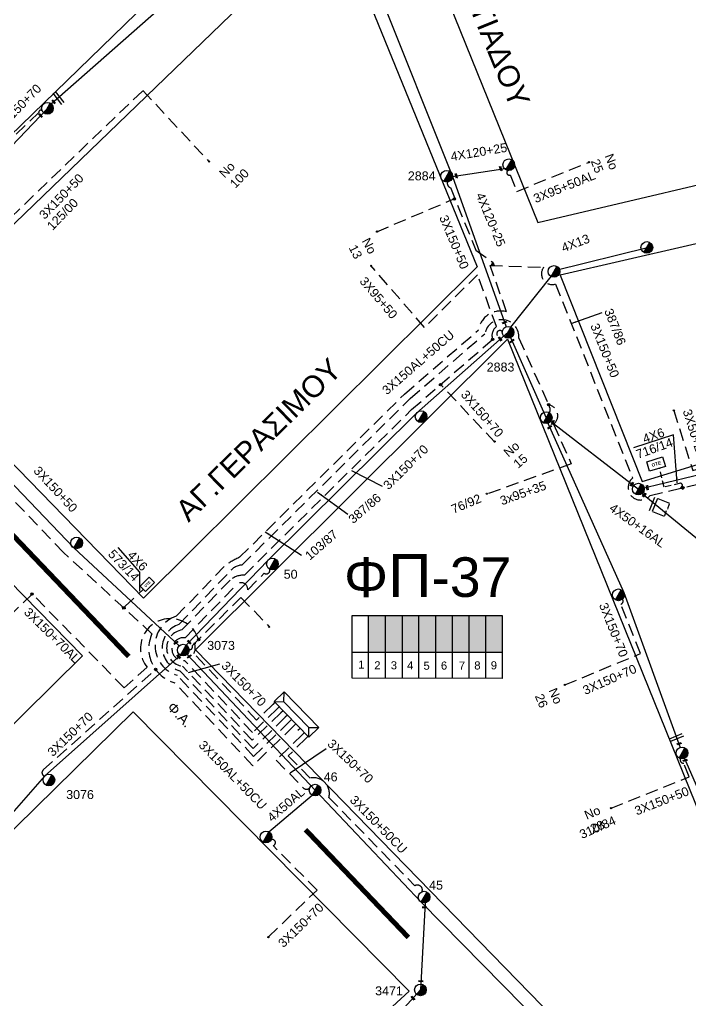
# Model space of a CAD drawing. Header units: millimetres. Extents: x 771 to 3391, y 686 to 1835.
# Drawn here: x 2489.1 to 2624.6, y 964.7 to 1162.7 of the extents above; entities that cross this region are included whole.
import ezdxf

# ---------------------------------------------------------------- set-up
doc = ezdxf.new("R2010")
doc.units = ezdxf.units.MM
doc.linetypes.add('DASHED', pattern=[19.05, 12.7, -6.35])
for name, color, linetype in [('Pillar OTE', 7, 'Continuous'), ('Άγνωστα', 7, 'Continuous'), ('Γυμνά εναέρια ΧΤ (3Φ)   4x50CU', 7, 'Continuous'), ('Γυμνά εναέρια ΧΤ και ΦΟΠ (3Φ)   4x50+16AL', 7, 'Continuous'), ('Επιγραφές - Σχήματα', 7, 'Continuous'), ('Καλωδια Χ.Τ 3x95+35', 7, 'DASHED'), ('Καλωδια ΧΤ  3X95+50', 7, 'Continuous'), ('Καλώδια ΧΤ   3x150+50CU', 7, 'DASHED'), ('Καλώδια ΧΤ   3x150+70AL', 7, 'DASHED'), ('Καλώδια ΧΤ   3x150AL+50CU', 7, 'DASHED'), ('Μηχανική τομή', 7, 'Continuous'), ('Στύλος ΦΜ', 7, 'Continuous'), ('Στύλος ΦΜ @ 1', 7, 'Continuous'), ('Συνδέσεις', 7, 'Continuous'), ('Συνεστραμμένα ΧΤ   4x120+25 AL', 7, 'SYN_LINE'), ('Τομή', 7, 'Continuous'), ('Υποσταθμός πόλεως', 7, 'Continuous'), ('Υπόβαθρο ΔΕΗ', 7, 'Continuous'), ('Υπόγεια καλώδια Παροχών ΧΤ   4x50AL', 7, 'DASHED'), ('Υπόγεια καλώδια Παροχών ΧΤ   4x6', 7, 'DASHED')]:
    doc.layers.add(name, color=color, linetype=linetype)
doc.styles.add('arial', font='ARIAL.TTF')
doc.styles.get("Standard").update_dxf_attribs({"font": 'ARIAL.TTF'})
doc.linetypes.add('SYN_LINE', pattern='A,0.5,-0.0001,["/\\/\\/\\/",Standard,S=0.1,R=0,X=0,Y=-0.05],-0.25', length=0.7501)
doc.dimstyles.new('ISO-25', dxfattribs={"dimtxt": 2.5, "dimasz": 2.5, "dimexe": 1.25, "dimexo": 0.625, "dimtad": 1, "dimtxsty": 'Standard', "dimcen": 2.5, "dimadec": 0, "dimazin": 0, "dimtfac": 1, "dimtmove": 0, "dimatfit": 3, "dimfxl": 1, "dimarcsym": 0})
doc.dimstyles.get("Standard").update_dxf_attribs({"dimtxt": 0.18, "dimasz": 0.18, "dimexe": 0.18, "dimexo": 0.0625, "dimgap": 0.09, "dimtad": 0, "dimtih": 1, "dimtoh": 1, "dimdec": 4, "dimzin": 0, "dimdsep": 46, "dimtxsty": 'Standard', "dimcen": 0.09, "dimaunit": 2, "dimazin": 0, "dimtfac": 1, "dimtdec": 4, "dimtofl": 0, "dimtmove": 0, "dimatfit": 3, "dimfxl": 1, "dimtolj": 1, "dimtzin": 0, "dimarcsym": 0})

# ---------------------------------------------------------------- blocks, each defined once
blk = doc.blocks.new('ΥΠΑΡΧΩΝ ΤΣΙΜΕΝΤΕΝΙΟΣ ΣΤΥΛΟΣ')
at = {"layer": 'Στύλος ΦΜ'}
blk.add_hatch(color=7, dxfattribs=at).paths.add_polyline_path([(-1.29, -2.28, 0.574793), (2.62, 0, 0.268822), (1.3, 2.27)])
at = {"layer": 'Στύλος ΦΜ', "color": 7}
blk.add_line((-1.29, -2.28), (1.3, 2.27), dxfattribs=at)
blk.add_circle((0, 0), 2.62, dxfattribs=at)
at = {"layer": 'Στύλος ΦΜ', "flags": 4}
for tag, p in [('ΑΡΙΘΜΟΣ', (-4.68, 8.05)), ('ΤΥΠΟΣ', (-4.91, 3.03))]:
    blk.add_attdef(tag, p, '', height=4, dxfattribs=at)
blk = doc.blocks.new('ΥΠΟΣΤΑΘΜΟΣ ΠΟΛΕΩΣ 9 ΑΝΑΧΩΡΗΣΕΩΝ')
at = {"layer": 'Υποσταθμός πόλεως', "ltscale": 40}
for p, q in [((-9.63, -2.82), (-9.63, -4)), ((-7.12, -2.82), (-7.12, -4)), ((-4.84, -2.82), (-4.84, -4)), ((-2.36, -2.82), (-2.36, -4)), ((0.09, -2.82), (0.09, -4)), ((2.55, -2.82), (2.55, -4)), ((5.02, -2.82), (5.02, -4)), ((7.48, -2.82), (7.48, -4)), ((9.61, -2.82), (9.61, -4))]:
    blk.add_line(p, q, dxfattribs=at)
blk.add_lwpolyline([(-10.02, 2.82), (10.02, 2.82), (10.02, -2.82), (-10.02, -2.82)], close=True, dxfattribs=at)
for points in [[(-7.21, 0), (-10.02, 2.82)], [(-10.02, -2.82), (-7.21, 0)], [(-7.21, 0), (7.21, 0)], [(7.21, 0), (10.02, 2.82)], [(10.02, -2.82), (7.21, 0)]]:
    blk.add_lwpolyline(points, dxfattribs=at)
at = {"layer": 'Υποσταθμός πόλεως', "linetype": 'SYN_LINE', "ltscale": 40, "flags": 1}
for tag, p in [('ΜΕΤΑΣΧΗΜΑΤΙΣΜΟΣ', (10.79, 1.71)), ('ΙΣΧΥΣ', (10.77, -1.08)), ('ΑΡΙΘΜΟΣ', (10.89, -3.8))]:
    blk.add_attdef(tag, p, '', height=1.8, dxfattribs=at)
blk = doc.blocks.new('ΜΗΧΑΝΙΚΗ ΤΟΜΗ')
at = {"layer": 'Μηχανική τομή', "ltscale": 40}
for p, q in [((-1.89, 0.78), (1.89, 0.78)), ((1.89, 0), (-1.89, 0))]:
    blk.add_line(p, q, dxfattribs=at)
blk = doc.blocks.new('_ΣΥΝΔΕΣΗ')
at = {"layer": 'Συνδέσεις', "linetype": 'SYN_LINE', "ltscale": 40}
blk.add_hatch(color=256, dxfattribs=at).paths.add_polyline_path([(0.5, -0.01, 1), (-0.5, -0.01, 1)])
at = {"layer": 'Συνδέσεις'}
blk.add_circle((0, -0.01), 0.5, dxfattribs=at)
blk = doc.blocks.new('ΤΟΜΗ')
at = {"layer": 'Τομή', "ltscale": 40}
for p, q in [((-5.68, 0), (5.68, 0)), ((5.68, -2.33), (-5.68, -2.33))]:
    blk.add_line(p, q, dxfattribs=at)
blk = doc.blocks.new('TSONTA XT1')
at = {"ltscale": 40}
h = blk.add_hatch(color=256, dxfattribs=at)
h.dxf.hatch_style = 1
h.paths.add_polyline_path([(595.96, 2487.66), (597.07, 2488.77), (595.96, 2489.87), (594.85, 2488.77)])
blk.add_lwpolyline([(594.85, 2488.77), (595.96, 2489.87), (597.07, 2488.77), (595.96, 2487.66)], close=True, dxfattribs=at)
blk = doc.blocks.new('PILLAR ΟΤΕ')
at = {"layer": 'Pillar OTE', "ltscale": 40}
blk.add_lwpolyline([(-3.31, 2.02), (3.39, 2.02), (3.39, -1.99), (-3.31, -1.99)], close=True, dxfattribs=at)
at = {"layer": 'Pillar OTE', "insert": (-1.81, 0.71), "char_height": 1.3575, "width": 109.961, "attachment_point": 1}
blk.add_mtext('{\\fArial|b1|i0|c161|p34;OTE}', dxfattribs=at)
blk = doc.blocks.new('*D67')
at = {"layer": 'Defpoints', "color": 0, "linetype": 'DASHED', "ltscale": 0.2, "transparency": 16777216}
for p in [(2617.96, 1066.05), (2616.91, 1063.42), (2620.41, 1065.07)]:
    blk.add_point(p, dxfattribs=at)
at = {"layer": 'Υπόγεια καλώδια Παροχών ΧΤ   4x6', "color": 0, "linetype": 'DASHED', "lineweight": -2, "ltscale": 0.2, "transparency": 16777216}
for p, q in [((2618.02, 1066.03), (2620.58, 1065.01)), ((2616.96, 1063.39), (2619.52, 1062.37)), ((2619.42, 1062.6), (2619.81, 1063.57)), ((2620.35, 1064.91), (2619.96, 1063.94))]:
    blk.add_line(p, q, dxfattribs=at)
at = {"layer": 'Υπόγεια καλώδια Παροχών ΧΤ   4x6', "color": 0, "linetype": 'DASHED', "ltscale": 0.2, "transparency": 16777216}
for points in [[(2620.32, 1064.92), (2620.37, 1064.9), (2620.41, 1065.07)], [(2619.4, 1062.61), (2619.45, 1062.59), (2619.36, 1062.44)]]:
    blk.add_solid(points, dxfattribs=at)
at = {"layer": 'Υπόγεια καλώδια Παροχών ΧΤ   4x6', "color": 0, "linetype": 'DASHED', "ltscale": 0.2, "transparency": 16777216, "insert": (2619.88, 1063.76), "char_height": 0.18, "attachment_point": 5}
blk.add_mtext('\\A1;2.8419', dxfattribs=at)

msp = doc.modelspace()

# ---------------------------------------------------------------- hatches: boundary and pattern name
at = {"layer": 'Καλώδια ΧΤ   3x150+50CU', "linetype": 'DASHED', "ltscale": 0.2}
h = msp.add_hatch(color=0, dxfattribs=at)
h.dxf.hatch_style = 1
h.paths.add_polyline_path([(2584.72181, 1113.71737), (2584.37704, 1113.06278), (2585.00029, 1113.04112)])
h = msp.add_hatch(color=151, dxfattribs=at)
h.dxf.hatch_style = 1
h.paths.add_polyline_path([(2563.04764, 1042.37497), (2559.60776, 1042.37518), (2559.6073, 1035.01459), (2563.04718, 1035.01125)])
h = msp.add_hatch(color=6, dxfattribs=at)
h.dxf.hatch_style = 1
h.paths.add_polyline_path([(2566.48721, 1042.37475), (2563.04764, 1042.37497), (2563.04718, 1035.01125), (2566.48675, 1035.00791)])
h = msp.add_hatch(color=5, dxfattribs=at)
h.dxf.hatch_style = 1
h.paths.add_polyline_path([(2569.78477, 1042.37455), (2566.48721, 1042.37475), (2566.48675, 1035.00791), (2569.7843, 1035.00471)])
h = msp.add_hatch(color=30, dxfattribs=at)
h.dxf.hatch_style = 1
h.paths.add_polyline_path([(2573.17076, 1042.37433), (2569.78477, 1042.37455), (2569.7843, 1035.00471), (2573.1703, 1035.00142)])
h = msp.add_hatch(color=173, dxfattribs=at)
h.dxf.hatch_style = 1
h.paths.add_polyline_path([(2576.56741, 1042.37412), (2573.17076, 1042.37433), (2573.1703, 1035.00142), (2576.56695, 1034.99812)])
h = msp.add_hatch(color=1, dxfattribs=at)
h.dxf.hatch_style = 1
h.paths.add_polyline_path([(2579.90445, 1042.37391), (2576.56741, 1042.37412), (2576.56695, 1034.99812), (2579.90399, 1034.99488)])
h = msp.add_hatch(color=85, dxfattribs=at)
h.dxf.hatch_style = 1
h.paths.add_polyline_path([(2583.29283, 1042.3737), (2579.90445, 1042.37391), (2579.90399, 1034.99488), (2583.29237, 1034.99159)])
h = msp.add_hatch(color=133, dxfattribs=at)
h.dxf.hatch_style = 1
h.paths.add_polyline_path([(2586.61293, 1042.37349), (2583.29283, 1042.3737), (2583.29237, 1034.99159), (2586.61247, 1034.98837)])

# ---------------------------------------------------------------- linework, layer by layer
at = {"color": 85, "const_width": 1}
for points in [[(2485.3692, 1061.14819), (2511.18541, 1034.11813)], [(2546.88494, 999.15457), (2567.65761, 977.4052)]]:
    msp.add_lwpolyline(points, dxfattribs=at)
at = {"layer": 'Pillar OTE', "ltscale": 40}
for points in [[(2584.37704, 1113.06278), (2584.72181, 1113.71737), (2585.00029, 1113.04112), (2584.37704, 1113.06278)], [(2556.27906, 1029.7351), (2556.27985, 1042.37539), (2586.61293, 1042.37349), (2586.61214, 1029.70574), (2556.27906, 1029.73603)], [(2559.60697, 1029.73271), (2559.60776, 1042.37518)], [(2563.04685, 1029.72927), (2563.04764, 1042.37497)], [(2566.48642, 1029.72584), (2566.48721, 1042.37475)], [(2569.78397, 1029.72254), (2569.78477, 1042.37455)], [(2573.16997, 1029.71916), (2573.17076, 1042.37433)], [(2576.56662, 1029.71577), (2576.56741, 1042.37412)], [(2579.90366, 1029.71244), (2579.90445, 1042.37391)], [(2583.29204, 1029.70906), (2583.29283, 1042.3737)], [(2556.27939, 1035.01782), (2586.61247, 1034.98837)]]:
    msp.add_lwpolyline(points, dxfattribs=at)
at = {"layer": 'Άγνωστα', "color": 173, "linetype": 'Continuous', "ltscale": 0.2}
msp.add_lwpolyline([(2549.15073, 1197.2828), (2525.16744, 1171.7622), (2494.97393, 1145.17175)], dxfattribs=at)
at = {"layer": 'Άγνωστα', "color": 173}
for points in [[(2597.19762, 1112.08271), (2616.22117, 1116.76968)], [(2588.37502, 1100.59927), (2596.49008, 1110.84159)]]:
    msp.add_lwpolyline(points, dxfattribs=at)
at = {"layer": 'Άγνωστα', "color": 6, "linetype": 'DASHED', "ltscale": 0.2}
msp.add_lwpolyline([(2621.25729, 1083.82041), (2625.09251, 1071.6883), (2633.66379, 1074.33035, -0.658523157), (2639.61198, 1075.59016)], format="xyb", dxfattribs=at)
at = {"layer": 'Γυμνά εναέρια ΧΤ (3Φ)   4x50CU', "color": 5, "linetype": 'Continuous', "ltscale": 0.2}
msp.add_lwpolyline([(2539.48505, 998.69296), (2548.23526, 1006.11469)], dxfattribs=at)
at = {"layer": 'Γυμνά εναέρια ΧΤ και ΦΟΠ (3Φ)   4x50+16AL', "color": 27, "linetype": 'Continuous', "ltscale": 0.2}
msp.add_lwpolyline([(2455.48243, 1106.55468), (2471.45798, 1120.44596), (2494.7584, 1144.79368)], dxfattribs=at)
at = {"layer": 'Γυμνά εναέρια ΧΤ και ΦΟΠ (3Φ)   4x50+16AL', "color": 6, "linetype": 'Continuous', "ltscale": 0.2}
msp.add_lwpolyline([(2522.77749, 1036.43246), (2539.33243, 1053.5961), (2569.30996, 1083.27238), (2587.79384, 1099.5798), (2595.49551, 1082.33643), (2614.10365, 1067.91506), (2636.49873, 1073.30494), (2679.1968, 1086.64143), (2708.24921, 1095.92971), (2745.94598, 1108.98713)], dxfattribs=at)
at = {"layer": 'Γυμνά εναέρια ΧΤ και ΦΟΠ (3Φ)   4x50+16AL', "color": 85, "linetype": 'Continuous', "ltscale": 0.2}
msp.add_lwpolyline([(2595.83599, 1081.21092), (2611.13938, 1047.05122), (2622.52398, 1015.74327)], dxfattribs=at)
at = {"layer": 'Γυμνά εναέρια ΧΤ και ΦΟΠ (3Φ)   4x50+16AL', "color": 62, "linetype": 'Continuous', "ltscale": 0.2}
msp.add_lwpolyline([(2614.84933, 1067.00655), (2636.92832, 1048.92839), (2669.00949, 1027.16276), (2683.83854, 1018.47643)], dxfattribs=at)
at = {"layer": 'Γυμνά εναέρια ΧΤ και ΦΟΠ (3Φ)   4x50+16AL', "color": 151, "linetype": 'Continuous', "ltscale": 0.2}
msp.add_lwpolyline([(2521.61089, 1034.38611), (2494.19604, 1009.99241), (2480.00067, 993.8415)], dxfattribs=at)
at = {"layer": 'Γυμνά εναέρια ΧΤ και ΦΟΠ (3Φ)   4x50+16AL', "color": 1, "linetype": 'Continuous', "ltscale": 0.2}
msp.add_lwpolyline([(2622.92356, 1014.63325), (2640.42279, 974.64061), (2649.29005, 953.74865), (2662.95697, 918.60126), (2676.18734, 884.50749)], dxfattribs=at)
at = {"layer": 'Γυμνά εναέρια ΧΤ και ΦΟΠ (3Φ)   4x50+16AL', "color": 133, "linetype": 'Continuous', "ltscale": 0.2}
msp.add_lwpolyline([(2571.06841, 984.38401), (2570.0866, 966.80187), (2558.3023, 953.85609), (2532.44541, 930.67911), (2505.49105, 905.73047), (2485.22367, 887.36823), (2466.21486, 870.08366), (2453.12063, 858.7364)], dxfattribs=at)
at = {"layer": 'Καλωδια Χ.Τ 3x95+35', "color": 85, "linetype": 'DASHED', "ltscale": 0.2}
msp.add_lwpolyline([(2595.97185, 1084.95355, -0.645710946), (2596.98364, 1080.99803), (2600.55531, 1073.02545), (2583.44811, 1066.88134)], format="xyb", dxfattribs=at)
at = {"layer": 'Καλωδια ΧΤ  3X95+50', "color": 173, "linetype": 'DASHED', "ltscale": 0.2}
for points in [[(2587.7945, 1132.24327, 0.966243022), (2588.20043, 1131.34391), (2589.53843, 1128.03132), (2604.01839, 1133.87997)], [(2584.68076, 1098.14829, -0.329510361), (2585.42854, 1100.73579), (2581.64327, 1111.20971), (2570.90496, 1100.55513), (2560.0893, 1113.04052)]]:
    msp.add_lwpolyline(points, format="xyb", dxfattribs=at)
at = {"layer": 'Καλωδια ΧΤ  3X95+50', "color": 30, "linetype": 'DASHED', "ltscale": 0.2}
msp.add_lwpolyline([(2491.6495, 1046.72248), (2477.07162, 1032.45714)], dxfattribs=at)
at = {"layer": 'Καλώδια ΧΤ   3x150+50CU', "color": 151, "linetype": 'DASHED', "ltscale": 0.2}
msp.add_lwpolyline([(2544.50016, 1020.09119), (2536.24757, 1012.075), (2520.44775, 1028.83717, -0.459794051), (2515.8775, 1038.70873), (2498.00382, 1055.11835), (2474.2719, 1079.92203), (2459.88945, 1096.3849), (2514.04857, 1148.40287), (2527.31701, 1134.12183)], format="xyb", dxfattribs=at)
at = {"layer": 'Καλώδια ΧΤ   3x150+50CU', "color": 1, "linetype": 'DASHED', "ltscale": 0.2}
for points in [[(2575.56022, 1129.91964, 0.42767212), (2576.14136, 1128.79426), (2581.29009, 1116.18837), (2584.72181, 1113.71737)], [(2543.64243, 1020.97422), (2536.40745, 1013.94649), (2520.95209, 1030.34322, -0.734929353), (2520.77987, 1042.23439), (2530.63635, 1052.45328, -0.055845131), (2533.57423, 1054.15114), (2566.87941, 1087.12161), (2581.78022, 1100.01585, -0.446354019), (2587.48871, 1103.72193), (2584.1546, 1113.06837), (2594.9662, 1112.69819, 0.730366849), (2597.37018, 1109.32973), (2612.93497, 1070.14649, 1.088914246), (2616.49153, 1066.61977), (2629.94944, 1069.85873), (2635.61351, 1052.8644, 0.54617102), (2638.62023, 1046.71185), (2657.56818, 1033.94863)]]:
    msp.add_lwpolyline(points, format="xyb", dxfattribs=at)
msp.add_lwpolyline([(2561.27347, 1119.89527), (2577.05184, 1126.5651)], dxfattribs=at)
at = {"layer": 'Καλώδια ΧΤ   3x150+50CU', "color": 85, "linetype": 'DASHED', "ltscale": 0.2}
for points in [[(2542.79115, 1021.8506), (2536.30212, 1015.54744), (2521.50047, 1031.25064, -0.740158736), (2521.33317, 1040.61451), (2531.39301, 1051.04424, -0.232503972), (2534.04692, 1052.58873), (2568.03773, 1086.23795), (2583.10022, 1099.27209, -0.953553964), (2589.98143, 1098.36559), (2596.10575, 1084.65376, -0.254539986), (2596.14062, 1083.32161)], [(2608.57883, 1003.51615), (2624.38089, 1009.82774), (2624.38089, 1009.82774), (2624.38089, 1009.82774), (2623.27553, 1012.59518, -0.601747332), (2622.62426, 1013.49485)]]:
    msp.add_lwpolyline(points, format="xyb", dxfattribs=at)
at = {"layer": 'Καλώδια ΧΤ   3x150+50CU', "color": 30, "linetype": 'DASHED', "ltscale": 0.2}
for points in [[(2523.36396, 1035.52666, 0.621687839), (2524.01505, 1036.28148), (2533.84411, 1046.06546), (2539.53476, 1040.12757)], [(2540.25836, 1024.45808), (2537.00816, 1021.30098), (2524.34388, 1034.73663, 0.202353382), (2524.4912, 1036.75545)]]:
    msp.add_lwpolyline(points, format="xyb", dxfattribs=at)
at = {"layer": 'Καλώδια ΧΤ   3x150+50CU', "color": 133, "linetype": 'DASHED', "ltscale": 0.2}
msp.add_lwpolyline([(2546.96011, 1017.5587), (2543.39354, 1014.09429), (2547.8061, 1009.56269, -0.56037544), (2551.60734, 1005.65891), (2568.97079, 987.82707, -0.731549833), (2570.41215, 986.63787)], format="xyb", dxfattribs=at)
at = {"layer": 'Καλώδια ΧΤ   3x150+50CU', "color": 5, "linetype": 'DASHED', "ltscale": 0.2}
msp.add_lwpolyline([(2539.43047, 977.51969), (2549.20468, 986.96466), (2540.32845, 995.95085, 1.111924996), (2539.93319, 997.11464)], format="xyb", dxfattribs=at)
at = {"layer": 'Καλώδια ΧΤ   3x150+70AL', "color": 27, "linetype": 'DASHED', "ltscale": 0.2}
msp.add_lwpolyline([(2493.6881, 1144.29854, 0.720946332), (2493.02277, 1143.97559), (2486.28375, 1137.43488), (2477.13305, 1146.86301)], format="xyb", dxfattribs=at)
at = {"layer": 'Καλώδια ΧΤ   3x150+70AL', "color": 173, "linetype": 'DASHED', "ltscale": 0.2}
msp.add_lwpolyline([(2541.9248, 1022.7425), (2536.13391, 1017.22573), (2522.04271, 1032.17521, -0.861722686), (2521.93758, 1039.49584), (2531.68386, 1049.60048, -0.163799934), (2534.55542, 1050.56905), (2568.29099, 1083.96559), (2585.58669, 1098.93222, -0.888661862), (2586.62404, 1099.7475)], format="xyb", dxfattribs=at)
msp.add_lwpolyline([(2585.13311, 1077.40886), (2574.14511, 1089.03139)], dxfattribs=at)
at = {"layer": 'Καλώδια ΧΤ   3x150+70AL', "color": 6, "linetype": 'DASHED', "ltscale": 0.2}
msp.add_lwpolyline([(2541.13143, 1023.55926), (2536.19878, 1018.76791), (2522.46454, 1033.33869, -1.151161279), (2522.57134, 1037.8754), (2532.83942, 1048.52102, -0.734221377), (2535.21356, 1047.59209), (2538.56523, 1050.92838, 0.72014123), (2539.64554, 1051.74679)], format="xyb", dxfattribs=at)
at = {"layer": 'Καλώδια ΧΤ   3x150+70AL', "color": 30, "linetype": 'DASHED', "ltscale": 0.2}
msp.add_lwpolyline([(2525.29332, 1037.55389, 1.210266586), (2514.89618, 1031.96537), (2510.24373, 1027.80652), (2491.69231, 1046.76438), (2491.6495, 1046.72248)], format="xyb", dxfattribs=at)
at = {"layer": 'Καλώδια ΧΤ   3x150+70AL', "color": 85, "linetype": 'DASHED', "ltscale": 0.2}
msp.add_lwpolyline([(2599.24267, 1028.38497), (2614.54598, 1034.73166), (2610.55926, 1044.69414), (2610.55926, 1044.69414, 0.544763436), (2610.87275, 1045.71892)], format="xyb", dxfattribs=at)
at = {"layer": 'Καλώδια ΧΤ   3x150+70AL', "color": 151, "linetype": 'DASHED', "ltscale": 0.2}
msp.add_lwpolyline([(2494.18572, 1009.98323, -0.601147437), (2493.9139, 1011.21692), (2493.9139, 1011.21692), (2516.61009, 1031.50518)], format="xyb", dxfattribs=at)
at = {"layer": 'Καλώδια ΧΤ   3x150+70AL', "color": 5, "linetype": 'DASHED', "ltscale": 0.2}
msp.add_lwpolyline([(2546.21762, 1018.32308), (2540.96367, 1013.21963), (2546.4412, 1007.58057, 0.436909811), (2547.73672, 1007.60998)], format="xyb", dxfattribs=at)
at = {"layer": 'Συνεστραμμένα ΧΤ   4x120+25 AL', "color": 173, "linetype": 'SYN_LINE', "ltscale": 20}
msp.add_lwpolyline([(2550.07416, 1197.46205), (2561.8295, 1167.95823), (2576.56719, 1131.03653), (2587.39375, 1100.68668)], dxfattribs=at)
at = {"layer": 'Συνεστραμμένα ΧΤ   4x120+25 AL', "color": 173, "linetype": 'SYN_LINE', "ltscale": 15}
msp.add_lwpolyline([(2576.51752, 1131.02892), (2588.06394, 1132.79644)], dxfattribs=at)
at = {"layer": 'Συνεστραμμένα ΧΤ   4x120+25 AL', "color": 30, "linetype": 'SYN_LINE', "ltscale": 20}
msp.add_lwpolyline([(2521.3726, 1036.25665), (2500.08118, 1056.03981), (2476.34203, 1080.85103), (2454.68278, 1105.69079)], dxfattribs=at)
at = {"layer": 'Συνεστραμμένα ΧΤ   4x120+25 AL', "color": 5, "linetype": 'SYN_LINE', "ltscale": 20}
msp.add_lwpolyline([(2522.98757, 1034.54219), (2548.81855, 1007.13787), (2570.25281, 984.51371), (2594.9761, 959.39208), (2618.79808, 935.18389), (2643.01356, 910.74425)], dxfattribs=at)
at = {"layer": 'Υπόβαθρο ΔΕΗ'}
for points in [[(2426.17133, 1161.62121), (2523.82599, 1256.23313), (2547.4697, 1197.76539), (2454.59363, 1107.6223), (2424.89009, 1138.07248), (2426.17133, 1161.62121)], [(2593.78014, 1121.73743), (2645.83394, 1134.02136), (2619.8793, 1217.85227), (2564.74013, 1193.6341), (2593.78014, 1121.73743)], [(2463.5309, 1097.91471), (2552.58607, 1183.77595), (2581.57633, 1112.79761), (2514.18014, 1045.92689), (2463.5309, 1097.91471)], [(2614.87201, 1069.43552), (2662.37147, 1084.07697), (2649.75514, 1122.97023), (2598.32346, 1111.09531), (2614.87201, 1069.43552)], [(2341.95485, 978.94116), (2451.51429, 1085.69417), (2501.87159, 1034.23361), (2441.98949, 975.17196)], [(2621.18148, 1078.85826), (2613.15138, 1076.2601)], [(2513.40851, 1051.18156), (2509.02798, 1056.12869)], [(2401.81687, 914.64734), (2512.09975, 1022.96756), (2567.82433, 966.55267), (2452.90556, 860.96698), (2401.81687, 914.64734)]]:
    msp.add_lwpolyline(points, dxfattribs=at)
msp.add_lwpolyline([(2524.69623, 1035.47848), (2587.67177, 1098.16516), (2674.16721, 884.43995, -0.67905859), (2672.05786, 884.14168)], format="xyb", close=True, dxfattribs=at)
at = {"layer": 'Υπόγεια καλώδια Παροχών ΧΤ   4x6', "color": 1, "linetype": 'DASHED', "ltscale": 0.1}
msp.add_lwpolyline([(2622.9632, 1068.52882, 0.537289666), (2622.57709, 1069.11296), (2619.30396, 1068.3252), (2618.40397, 1072.06464)], format="xyb", dxfattribs=at)
at = {"layer": 'Υπόγεια καλώδια Παροχών ΧΤ   4x6', "color": 151, "linetype": 'DASHED', "ltscale": 0.2}
msp.add_lwpolyline([(2510.37734, 1044.20478), (2514.12084, 1047.68384)], dxfattribs=at)

# ---------------------------------------------------------------- block references
at = {"layer": 'Pillar OTE'}
for p, xscale, yscale, zscale, rotation in [((2617.66205, 1072.9659), 0.4999999999999999, 0.4999999999999999, 0.4999999999999999, 16.64771498208615), ((2514.9301, 1048.67805), 0.3749999999999999, 0.3749999999999999, 0.3749999999999999, 44.77577007217219)]:
    msp.add_blockref('PILLAR ΟΤΕ', p, dxfattribs=dict(at, xscale=xscale, yscale=yscale, zscale=zscale, rotation=rotation))
at = {"layer": 'Μηχανική τομή'}
for p, xscale, yscale, zscale, rotation in [((2495.95952, 1146.05578), 0.2500000000001928, 0.2500000000001928, 0.2500000000001928, 312.6268794242704), ((2493.30885, 1143.27898), 0.2500000000001928, 0.2500000000001928, 0.2500000000001928, 312.6268794242704), ((2586.37981, 1132.66596), 0.249999999999919, 0.249999999999919, 0.249999999999919, 105.6053028516372), ((2577.40981, 1131.18478), 0.249999999999919, 0.249999999999919, 0.249999999999919, 105.6053028516372), ((2587.11726, 1101.45577), 0.249999999999919, 0.249999999999919, 0.249999999999919, 22.08384506458043), ((2586.28128, 1098.3012), 0.249999999999919, 0.249999999999919, 0.249999999999919, 125.8031854562), ((2588.65962, 1097.72633), 0.249999999999919, 0.249999999999919, 0.249999999999919, 39.89448133248227), ((2596.93618, 1081.36098), 0.249999999999919, 0.249999999999919, 0.249999999999919, 68.45138536945211), ((2596.21864, 1080.31695), 0.2499999999999681, 0.2499999999999681, 0.2499999999999681, 36.11407878704492), ((2612.85981, 1068.86045), 0.249999999999919, 0.249999999999919, 0.249999999999919, 52.30828532232186), ((2616.00901, 1068.23568), 0.249999999999919, 0.249999999999919, 0.249999999999919, 99.62776517971889), ((2615.35457, 1066.67184), 0.249999999999919, 0.249999999999919, 0.249999999999919, 52.30828532232186), ((2520.76383, 1036.79885), 0.2499999999999681, 0.2499999999999681, 0.2499999999999681, 36.11407878704492), ((2523.332, 1036.96314), 0.2500000000001928, 0.2500000000001928, 0.2500000000001928, 312.6268794242704), ((2521.19704, 1034.01786), 0.2500000000001928, 0.2500000000001928, 0.2500000000001928, 312.6268794242704), ((2523.4466, 1034.05519), 0.2499999999999681, 0.2499999999999681, 0.2499999999999681, 36.11407878704492), ((2622.35802, 1016.43269), 0.2499999999999681, 0.2499999999999681, 0.2499999999999681, 17.3684487561734), ((2623.59478, 1013.0732), 0.2499999999999681, 0.2499999999999681, 0.2499999999999681, 17.3684487561734), ((2570.91668, 983.38396), 0.2500000000002005, 0.2500000000002005, 0.2500000000002005, 356.9604688186936), ((2570.17994, 968.47336), 0.2500000000002005, 0.2500000000002005, 0.2500000000002005, 355.741063011583), ((2568.53309, 965.09524), 0.2500000000001928, 0.2500000000001928, 0.2500000000001928, 312.6268794242704)]:
    msp.add_blockref('ΜΗΧΑΝΙΚΗ ΤΟΜΗ', p, dxfattribs=dict(at, xscale=xscale, yscale=yscale, zscale=zscale, rotation=rotation))
at = {"layer": 'Στύλος ΦΜ @ 1', "ltscale": 40, "xscale": 0.4499999999998181, "yscale": 0.4499999999998181, "zscale": 0.4499999999998181}
for p in [(2494.75614, 1144.79497), (2587.9339, 1133.41275), (2615.8114, 1116.70437), (2597.07111, 1111.86606), (2570.23588, 1082.5445), (2595.49324, 1082.33772), (2614.10139, 1067.91635), (2500.66222, 1057.06428), (2610.06268, 1046.57387), (2622.9213, 1014.63454), (2538.89617, 997.67297)]:
    msp.add_blockref('ΥΠΑΡΧΩΝ ΤΣΙΜΕΝΤΕΝΙΟΣ ΣΤΥΛΟΣ', p, dxfattribs=at)
at = {"layer": 'Στύλος ΦΜ @ 1', "ltscale": 40}
ref = msp.add_blockref('ΥΠΑΡΧΩΝ ΤΣΙΜΕΝΤΕΝΙΟΣ ΣΤΥΛΟΣ', (2575.39042, 1131.0851), dxfattribs=dict(at, xscale=0.4499999999998181, yscale=0.4499999999998181, zscale=0.4499999999998181))
ref.add_attrib('ΤΥΠΟΣ', '2884', (2567.54835, 1130.26144), dxfattribs={"layer": 'Στύλος ΦΜ', "height": 1.8, "flags": 4})
ref = msp.add_blockref('ΥΠΑΡΧΩΝ ΤΣΙΜΕΝΤΕΝΙΟΣ ΣΤΥΛΟΣ', (2587.78946, 1099.57738), dxfattribs=dict(at, xscale=0.4499999999998181, yscale=0.4499999999998181, zscale=0.4499999999998181))
ref.add_attrib('ΤΥΠΟΣ', '2883', (2583.4739, 1091.66482), dxfattribs={"layer": 'Στύλος ΦΜ', "height": 1.8, "flags": 4})
ref = msp.add_blockref('ΥΠΑΡΧΩΝ ΤΣΙΜΕΝΤΕΝΙΟΣ ΣΤΥΛΟΣ', (2540.19147, 1052.79039), dxfattribs=dict(at, xscale=0.4499999999998181, yscale=0.4499999999998181, zscale=0.4499999999998181))
ref.add_attrib('ΤΥΠΟΣ', '50', (2542.47848, 1049.8283), dxfattribs={"layer": 'Στύλος ΦΜ', "height": 1.8, "flags": 4})
ref = msp.add_blockref('ΥΠΑΡΧΩΝ ΤΣΙΜΕΝΤΕΝΙΟΣ ΣΤΥΛΟΣ', (2522.19193, 1035.41058), dxfattribs=dict(at, xscale=0.4499999999998181, yscale=0.4499999999998181, zscale=0.4499999999998181))
ref.add_attrib('ΤΥΠΟΣ', '3073', (2527.02906, 1035.46579), dxfattribs={"layer": 'Στύλος ΦΜ', "height": 1.8, "flags": 4})
ref = msp.add_blockref('ΥΠΑΡΧΩΝ ΤΣΙΜΕΝΤΕΝΙΟΣ ΣΤΥΛΟΣ', (2495.0586, 1009.19045), dxfattribs=dict(at, xscale=0.4499999999998181, yscale=0.4499999999998181, zscale=0.4499999999998181))
ref.add_attrib('ΤΥΠΟΣ', '3076', (2498.55035, 1005.3458), dxfattribs={"layer": 'Στύλος ΦΜ', "height": 1.8, "flags": 4})
ref = msp.add_blockref('ΥΠΑΡΧΩΝ ΤΣΙΜΕΝΤΕΝΙΟΣ ΣΤΥΛΟΣ', (2548.81629, 1007.13916), dxfattribs=dict(at, xscale=0.4499999999998181, yscale=0.4499999999998181, zscale=0.4499999999998181))
ref.add_attrib('ΤΥΠΟΣ', '46', (2550.56133, 1008.91565), dxfattribs={"layer": 'Στύλος ΦΜ', "height": 1.8, "flags": 4})
ref = msp.add_blockref('ΥΠΑΡΧΩΝ ΤΣΙΜΕΝΤΕΝΙΟΣ ΣΤΥΛΟΣ', (2570.83384, 985.53818), dxfattribs=dict(at, xscale=0.4499999999998181, yscale=0.4499999999998181, zscale=0.4499999999998181))
ref.add_attrib('ΤΥΠΟΣ', '45', (2571.84442, 987.05844), dxfattribs={"layer": 'Στύλος ΦΜ', "height": 1.8, "flags": 4})
ref = msp.add_blockref('ΥΠΑΡΧΩΝ ΤΣΙΜΕΝΤΕΝΙΟΣ ΣΤΥΛΟΣ', (2570.08434, 966.80316), dxfattribs=dict(at, xscale=0.4499999999998181, yscale=0.4499999999998181, zscale=0.4499999999998181))
ref.add_attrib('ΤΥΠΟΣ', '3471', (2560.9483, 965.72143), dxfattribs={"layer": 'Στύλος ΦΜ', "height": 1.8, "flags": 4})
at = {"layer": 'Συνδέσεις'}
for p, xscale, yscale, zscale in [((2527.42535, 1134.06099), 0.25, 0.25, 0.25), ((2604.13373, 1133.93292), 0.25, 0.25, 0.25), ((2576.96362, 1126.52781), 0.4777242751394019, 0.4777242751394019, 0.4777242751394019), ((2561.32055, 1119.91518), 0.25, 0.25, 0.25), ((2560.13069, 1112.99275), 0.25, 0.25, 0.25), ((2584.67633, 1098.14957), 0.4777242751394019, 0.4777242751394019, 0.4777242751394019), ((2574.14511, 1089.03139), 0.4777242751394019, 0.4777242751394019, 0.4777242751394019), ((2595.97185, 1084.95355), 0.4777242751394019, 0.4777242751394019, 0.4777242751394019), ((2621.25729, 1083.82041), 0.25, 0.25, 0.25), ((2585.0785, 1077.5238), 0.25, 0.25, 0.25), ((2583.50496, 1066.99595), 0.25, 0.25, 0.25), ((2491.6495, 1046.72248), 0.4777242751394019, 0.4777242751394019, 0.4777242751394019), ((2539.53476, 1040.12757), 0.25, 0.25, 0.25), ((2525.29332, 1037.55389), 0.4777242751394019, 0.4777242751394019, 0.4777242751394019), ((2524.4912, 1036.75545), 0.25, 0.25, 0.25), ((2516.61009, 1031.50518), 0.4777242751394019, 0.4777242751394019, 0.4777242751394019), ((2599.24704, 1028.38854), 0.25, 0.25, 0.25), ((2608.56499, 1003.51062), 0.25, 0.25, 0.25), ((2539.38035, 977.44638), 0.25, 0.25, 0.25)]:
    msp.add_blockref('_ΣΥΝΔΕΣΗ', p, dxfattribs=dict(at, xscale=xscale, yscale=yscale, zscale=zscale))
at = {"layer": 'Συνδέσεις', "xscale": 0.3075184835441075, "yscale": 0.3075184835441075, "zscale": 0.3075184835441075}
for p, rotation in [((2623.94559, 281.21987), 13.53218044650393), ((2972.31621, 406.95074), 49.42700320672794)]:
    msp.add_blockref('TSONTA XT1', p, dxfattribs=dict(at, rotation=rotation))
at = {"layer": 'Τομή'}
for p, xscale, yscale, zscale, rotation in [((2497.22823, 1147.07645), 0.2499999999999669, 0.2499999999999669, 0.2499999999999669, 308.1680509152084), ((2617.43418, 1064.73558), 0.2499999999998873, 0.2499999999998873, 0.2499999999998873, 248.1909067709115), ((2621.66418, 1018.02032), 0.2499999999999535, 0.2499999999999535, 0.2499999999999535, 22.92285824507862)]:
    msp.add_blockref('ΤΟΜΗ', p, dxfattribs=dict(at, xscale=xscale, yscale=yscale, zscale=zscale, rotation=rotation))
at = {"layer": 'Υποσταθμός πόλεως', "xscale": 0.4999999999999999, "yscale": 0.4999999999999999, "zscale": 0.4999999999999999, "rotation": 314.1675417500359}
msp.add_blockref('ΥΠΟΣΤΑΘΜΟΣ ΠΟΛΕΩΣ 9 ΑΝΑΧΩΡΗΣΕΩΝ', (2545.04734, 1022.39974), dxfattribs=at)

# ---------------------------------------------------------------- texts
at = {"ltscale": 40, "char_height": 4, "attachment_point": 1, "style": 'arial'}
for s, insert, width, rotation in [('{\\H1.083x;MIΛTIAΔOY}', (2579.92743, 1176.7223), 67.4273804, 292.1497459), ('{\\H1.083x;AΓ.ΓEPAΣIMOY}', (2520.23954, 1064.17758), 50.2149778, 44.3062948)]:
    msp.add_mtext(s, dxfattribs=dict(at, insert=insert, width=width, rotation=rotation))
at = {"ltscale": 30, "char_height": 1.63441, "width": 11.2572904, "attachment_point": 1}
for s, insert in [('1', (2557.52522, 1033.29642)), ('2', (2560.76369, 1033.16296)), ('3', (2564.09428, 1033.16296)), ('4', (2567.39778, 1033.16296)), ('5', (2570.70129, 1033.08178)), ('6', (2574.22142, 1033.10885)), ('7', (2577.84987, 1033.10885)), ('8', (2580.96383, 1033.1359)), ('9', (2584.29441, 1033.16296))]:
    msp.add_mtext(s, dxfattribs=dict(at, insert=insert))
at = {"layer": 'Άγνωστα', "color": 7, "char_height": 1.8, "attachment_point": 1}
for s, gutter_width, insert, rotation in [('3X150+70', 12.5, (2484.37005, 1141.60719), 45.7938475), ('4Χ120+25', 12.5, (2576.0503, 1135.92118), 9.5135215), ('3X150+50', 12.5, (2492.9011, 1123.51165), 45.7938475), ('3X95+50AL', 12.5, (2592.68285, 1127.31579), 21.9445813), ('4Χ120+25', 12.5, (2582.89451, 1128.00535), 292.6556907), ('125/00', 2.22856, (2494.48391, 1121.28418), 45.7938475), ('3X150+50', 12.5, (2575.50358, 1123.47718), 292.6556907), ('4X13', 12.5, (2598.33582, 1117.40211), 20.662965), ('3X95+50', 12.5, (2559.05302, 1110.99338), 310.3258297), ('387/86', 12.5, (2608.83709, 1104.59106), 291.5585855), ('3X150+70', 12.5, (2579.48352, 1088.10808), 310.7587049), ('3X50+25', 12.5, (2624.76063, 1084.2559), 287.437477), ('4Χ6', 12.5, (2614.75198, 1078.82675), 19.9013698), ('716/14', 12.5, (2613.41008, 1075.70775), 19.9013698), ('3X150+70', 12.5, (2562.38064, 1068.94914), 44.6331801), ('3X150+50', 12.5, (2493.13127, 1072.73448), 312.9440897), ('3x95+35', 12.5, (2585.94219, 1066.3265), 19.853597), ('387/86', 12.5, (2555.33589, 1062.19085), 40.8849028), ('76/92', 12.5, (2576.07592, 1064.58766), 22.737108), ('103/87', 12.5, (2546.57551, 1054.82397), 40.8849028), ('3X150+70', 12.5, (2607.79625, 1045.19247), 291.6722426), ('3X150+70', 12.5, (2531.04266, 1033.37117), 314.3568019), ('3X150+70', 12.5, (2602.64925, 1027.99), 23.7039029), ('3X150+70', 12.5, (2494.58664, 1015.08677), 43.8859522), ('3X150+70', 12.5, (2552.39084, 1017.61493), 316.4919638), ('3X150+50CU', 12.5, (2556.97175, 1006.26793), 314.3568019), ('3X150+50', 12.5, (2613.12146, 1003.69719), 21.4234755), ('310/84', 12.5, (2601.99076, 998.90874), 23.7039029), ('3X150+70', 12.5, (2541.15967, 976.51804), 43.9805258)]:
    msp.add_mtext_dynamic_manual_height_columns(s, width=1.8, gutter_width=gutter_width, heights=[0.04535], dxfattribs=dict(at, insert=insert, rotation=rotation))
at = {"layer": 'Άγνωστα', "color": 7}
note = msp.add_mtext_dynamic_manual_height_columns('No ', width=1.8, gutter_width=1.60125, heights=[0.04535, 0], dxfattribs=dict(at, insert=(2607.75693, 1139.02294), char_height=1.8, attachment_point=1, rotation=290.662965))
for column, words in zip(note.columns.linked_columns, ['25']):
    column.text = words
note = msp.add_mtext_dynamic_manual_height_columns('No ', width=1.8, gutter_width=2.22856, heights=[0.04535, 0], dxfattribs=dict(at, insert=(2526.45168, 1128.98075), char_height=1.8, attachment_point=1, rotation=45.7938475))
for column, words in zip(note.columns.linked_columns, ['100']):
    column.text = words
note = msp.add_mtext_dynamic_manual_height_columns('No ', width=1.8, gutter_width=2.10406, heights=[0.04535, 0], dxfattribs=dict(at, insert=(2558.02723, 1122.3421), char_height=1.8, attachment_point=1, rotation=297.2673456))
for column, words in zip(note.columns.linked_columns, ['13']):
    column.text = words
note = msp.add_mtext_dynamic_manual_height_columns('No ', width=1.8, gutter_width=1.77271, heights=[0.04535, 0], dxfattribs=dict(at, insert=(2583.97582, 1073.29282), char_height=1.8, attachment_point=1, rotation=40.8849028))
for column, words in zip(note.columns.linked_columns, ['15']):
    column.text = words
note = msp.add_mtext_dynamic_manual_height_columns('No ', width=1.8, gutter_width=1.68552, heights=[0.04535, 0], dxfattribs=dict(at, insert=(2596.24452, 1031.20122), char_height=1.8, attachment_point=1, rotation=292.7962933))
for column, words in zip(note.columns.linked_columns, ['26']):
    column.text = words
note = msp.add_mtext_dynamic_manual_height_columns('No ', width=1.8, gutter_width=1.39122, heights=[0.04535, 0], dxfattribs=dict(at, insert=(2600.03912, 1001.54203), char_height=1.8, attachment_point=1, rotation=23.1938796))
for column, words in zip(note.columns.linked_columns, ['28']):
    column.text = words
at = {"layer": 'Γυμνά εναέρια ΧΤ και ΦΟΠ (3Φ)   4x50+16AL', "color": 7, "insert": (2609.09972, 1065.18376), "char_height": 1.8, "attachment_point": 1, "rotation": 324.2696748}
msp.add_mtext_dynamic_manual_height_columns('4X50+16AL', width=1.8, gutter_width=12.5, heights=[0.04535], dxfattribs=at)
at = {"layer": 'Επιγραφές - Σχήματα', "color": 85, "linetype": 'Continuous', "insert": (2520.23216, 1025.12921), "char_height": 2.019182, "width": 8.1175664, "attachment_point": 1, "rotation": 313.914932}
msp.add_mtext('Φ.Α.', dxfattribs=at)
at = {"layer": 'Καλώδια ΧΤ   3x150+70AL', "color": 7, "insert": (2491.14859, 1044.17597), "char_height": 1.8, "attachment_point": 1, "rotation": 315.444864}
msp.add_mtext_dynamic_manual_height_columns('3X150+70AL', width=1.8, gutter_width=12.5, heights=[0.04535], dxfattribs=at)
at = {"layer": 'Καλώδια ΧΤ   3x150AL+50CU', "color": 7, "char_height": 1.8, "attachment_point": 1}
for s, insert, rotation in [('3X150+50', (2606.03177, 1101.61562), 291.7492363), ('3X150AL+50CU', (2562.14309, 1088.21179), 40.8849028), ('3X150AL+50CU', (2526.45806, 1017.34296), 314.3568019)]:
    msp.add_mtext_dynamic_manual_height_columns(s, width=1.8, gutter_width=12.5, heights=[0.04535], dxfattribs=dict(at, insert=insert, rotation=rotation))
at = {"layer": 'Υπόβαθρο ΔΕΗ', "insert": (2554.64762, 1054.81748), "char_height": 8, "attachment_point": 1}
msp.add_mtext_dynamic_manual_height_columns('Φ{\\H1.0833x;Π}-37', width=84.657329, gutter_width=12.5, heights=[0], dxfattribs=at)
at = {"layer": 'Υπόγεια καλώδια Παροχών ΧΤ   4x50AL', "color": 7, "char_height": 1.8, "attachment_point": 1}
for s, insert, rotation in [('573/14', (2508.17401, 1055.90742), 313.7542644), ('4X6', (2512.07595, 1055.68903), 313.7542644), ('4X50AL', (2538.94829, 1001.96789), 40.8849028)]:
    msp.add_mtext_dynamic_manual_height_columns(s, width=1.8, gutter_width=12.5, heights=[0.04535], dxfattribs=dict(at, insert=insert, rotation=rotation))

# ---------------------------------------------------------------- dimensions: what is measured, and where the dimension line sits
at = {"layer": 'Υπόγεια καλώδια Παροχών ΧΤ   4x6', "linetype": 'DASHED', "ltscale": 0.2}
dim = msp.add_aligned_dim(p1=(2616.90627, 1063.41631), p2=(2617.9621, 1066.05485), distance=-2.63867, dimstyle='Standard', dxfattribs=at)
dim.commit()
dim.dimension.update_dxf_attribs({"geometry": '*D67', "text_midpoint": (2619.884, 1063.75527)})

# ---------------------------------------------------------------- leaders
at = {"layer": 'Επιγραφές - Σχήματα', "ltscale": 40}
for points in [[(2600.54023, 1101.34935), (2606.80365, 1103.5441)], [(2621.93627, 1069.21991), (2621.18148, 1078.85826)], [(2556.14026, 1071.66898), (2562.34501, 1068.50705)], [(2549.29004, 1067.27936), (2555.4407, 1062.88233)], [(2538.75468, 1059.27952), (2546.05718, 1054.57953)], [(2513.39269, 1047.32501), (2513.40851, 1051.18156)], [(2523.24649, 1030.89811), (2529.59708, 1032.65054)], [(2543.81514, 1010.61096), (2551.05229, 1015.54131)]]:
    msp.add_leader(points, dimstyle='ISO-25', override={"dimasz": 1, "dimtad": 0}, dxfattribs=at)

doc.saveas('drawing.dxf')
